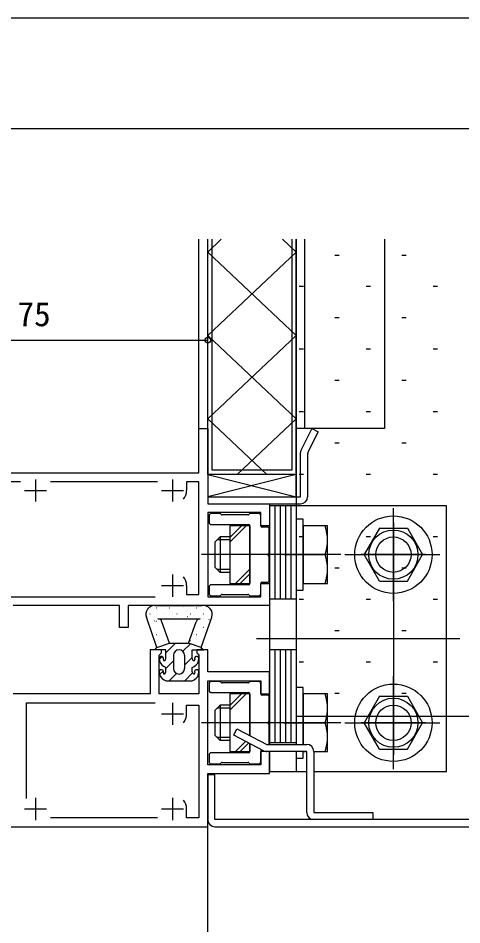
# Model space of a CAD drawing. Units: millimetres, scale not verified. Extents: x -960 to 961, y -419 to 416.
# Drawn here: x -477.3 to -376.9, y 176.4 to 381.4 of the extents above; entities that cross this region are included whole.
import ezdxf
from ezdxf.enums import TextEntityAlignment as Align

# ---------------------------------------------------------------- set-up
doc = ezdxf.new("R2010")
doc.units = ezdxf.units.MM
doc.header["$LTSCALE"] = 2
for name, color, linetype in [('0-2_YKK_11', 7, 'Continuous'), ('0-3_YKK_11E', 7, 'Continuous'), ('0-4_YKK_12', 2, 'Continuous'), ('0-5_YKK_13', 4, 'Continuous'), ('0-7_YKK_D', 6, 'Continuous'), ('0-8_YKK_ZWAK', 7, 'Continuous'), ('0-9_YSS_K', 3, 'Continuous')]:
    doc.layers.add(name, color=color, linetype=linetype)
doc.styles.add('ＭＳ ゴシック', font='')
doc.styles.get('ＭＳ ゴシック').set_extended_font_data('MS Gothic')

msp = doc.modelspace()

# ---------------------------------------------------------------- linework, layer by layer
at = {"layer": '0-2_YKK_11'}
for p, q in [((-473.4, 277.1), (-473.4, 272.1)), ((-442.4, 277.1), (-442.4, 272.1)), ((-445.782, 276.6), (-470.018, 276.6)), ((-475.9, 274.6), (-470.9, 274.6)), ((-444.9, 274.6), (-439.9, 274.6)), ((-442.4, 255.6), (-442.4, 250.6)), ((-444.9, 253.1), (-439.9, 253.1)), ((-442.4, 226.6), (-442.4, 221.6)), ((-444.9, 224.1), (-439.9, 224.1)), ((-473.4, 205.1), (-473.4, 200.1)), ((-442.4, 205.1), (-442.4, 200.1)), ((-475.9, 202.6), (-470.9, 202.6)), ((-444.9, 202.6), (-439.9, 202.6)), ((-445.782, 200.6), (-470.018, 200.6))]:
    msp.add_line(p, q, dxfattribs=at)
for points in [[(-509.4, 278.6), (-436.4, 278.6), (-436.4, 288.6), (-434.4, 288.6), (-434.4, 271.6), (-420.4, 271.6), (-420.4, 266.6), (-422.4, 266.6), (-422.4, 269.6), (-434.4, 269.6), (-434.4, 250.6), (-422.4, 250.6), (-422.4, 253.6), (-420.4, 253.6), (-420.4, 248.6), (-452.4, 248.6), (-452.4, 243.6), (-454.4, 243.6), (-454.4, 248.6), (-478.4, 248.6)], [(-476.782, 276.6), (-489.9, 276.6), (-489.9, 250.6), (-446.323, 250.6)], [(-439.2, 253.1), (-439.2, 251.1), (-436.4, 251.1), (-436.4, 276.6), (-439.2, 276.6), (-439.2, 274.6)], [(-484.4, 198.6), (-434.4, 198.6), (-434.4, 210.6), (-420.4, 210.6), (-420.4, 215.6), (-422.4, 215.6), (-422.4, 212.6), (-434.4, 212.6), (-434.4, 231.6), (-422.4, 231.6), (-422.4, 228.6), (-420.4, 228.6), (-420.4, 233.6), (-434.4, 233.6), (-434.4, 238.6), (-436.9, 238.6), (-436.9, 237.9), (-436.6, 237.6), (-436.4, 237.4), (-436.4, 228.6), (-445.4, 228.6), (-445.4, 237.4), (-445.2, 237.6), (-444.9, 237.9), (-444.9, 238.6), (-447.4, 238.6), (-447.4, 228.6), (-478.4, 228.6)], [(-475.4, 205), (-475.4, 226.6), (-446.323, 226.6)], [(-439.2, 224.1), (-439.2, 226.1), (-436.4, 226.1), (-436.4, 200.6), (-439.2, 200.6), (-439.2, 202.6)]]:
    msp.add_lwpolyline(points, dxfattribs=at)
for centre, start, end in [((-442.4, 274.6), 321.63348, 359.99999), ((-442.4, 253.1), 0.00001, 38.36652), ((-442.4, 224.1), 321.63348, 359.99999), ((-442.4, 202.6), 0.00001, 38.36652)]:
    msp.add_arc(centre, 3.2, start, end, dxfattribs=at)
at = {"layer": '0-3_YKK_11E'}
for p, q in [((-414.4, 278.6), (-414.4, 331.4)), ((-412.4, 288.6), (-412.4, 331.4))]:
    msp.add_line(p, q, dxfattribs=at)
msp.add_lwpolyline([(-394.4, 331.4), (-394.4, 288.6), (-414.4, 288.6)], dxfattribs=at)
at = {"layer": '0-4_YKK_12'}
for p, q in [((-436.4, 288.3), (-436.4, 331.4)), ((-434.4, 288.3), (-434.4, 331.4)), ((-434.4, -27.1), (-434.4, 198.9))]:
    msp.add_line(p, q, dxfattribs=at)
at = {"layer": '0-5_YKK_13'}
for p, q in [((-434.4, 278.2), (-434.4, 331.4)), ((-434.4, 328.521), (-431.347, 331.4)), ((-433.4, 279.2), (-433.4, 331.4)), ((-417.453, 331.4), (-414.4, 328.521)), ((-415.4, 331.4), (-415.4, 279.2)), ((-414.4, 331.4), (-414.4, 278.2)), ((-434.4, 328.521), (-414.4, 309.663)), ((-434.4, 309.663), (-414.4, 328.521)), ((-434.4, 309.663), (-414.4, 290.804)), ((-434.4, 290.804), (-414.4, 309.663)), ((-434.4, 290.804), (-421.033, 278.2)), ((-427.767, 278.2), (-414.4, 290.804)), ((-410.821, 288.6), (-413.222, 283.945)), ((-409.399, 287.867), (-411.622, 283.557)), ((-410.821, 288.6), (-409.4, 287.864)), ((-411.8, 282.823), (-411.8, 273.2)), ((-415.4, 279.2), (-433.4, 279.2)), ((-434.4, 278.2), (-414.4, 273.2)), ((-414.4, 278.2), (-434.4, 273.2)), ((-414.4, 278.2), (-434.4, 278.2)), ((-434.4, 273.2), (-434.4, 271.6)), ((-434.4, 271.6), (-413.4, 271.6)), ((-419.2, 271.1), (-419.2, 250.1)), ((-418, 271.1), (-418, 250.1)), ((-416.8, 271.1), (-416.8, 250.1)), ((-415.6, 271.1), (-415.6, 250.1)), ((-414.4, 271.1), (-414.4, 217.2)), ((-392.401, 249.594), (-392.401, 270.606)), ((-392.401, 249.594), (-392.401, 270.606)), ((-434.1, 268.9), (-434.1, 267.4)), ((-431.724, 269.4), (-433.6, 269.4)), ((-431.388, 269.188), (-431.512, 269.312)), ((-425.324, 269.1), (-431.176, 269.1)), ((-424.988, 269.312), (-425.112, 269.188)), ((-422.9, 269.4), (-424.776, 269.4)), ((-422.4, 266.6), (-422.4, 268.9)), ((-433.6, 266.9), (-425.2, 266.9)), ((-429.4, 262.92), (-425.72, 266.6)), ((-429.4, 263.981), (-426.782, 266.6)), ((-424.9, 266.6), (-424.9, 253.6)), ((-392.402, 267.394), (-392.398, 214.806)), ((-420.8, 266.3), (-422.1, 266.3)), ((-420.5, 260.558), (-420.5, 266)), ((-395.562, 266.1), (-399.026, 260.1)), ((-395.562, 266.1), (-389.24, 266.1)), ((-389.24, 266.1), (-385.776, 260.1)), ((-429.4, 263.42), (-432.28, 263.42)), ((-431.6, 264.1), (-431.6, 256.1)), ((-404.3, 260.1), (-435.8, 260.1)), ((-420.5, 254.2), (-420.5, 259.642)), ((-417.194, 260.1), (-410.006, 260.1)), ((-412.8, 260.1), (-407.863, 260.1)), ((-403.407, 260.1), (-381.901, 260.1)), ((-403.407, 260.1), (-381.901, 260.1)), ((-385.107, 260.1), (-399.695, 260.1)), ((-395.562, 254.1), (-399.026, 260.1)), ((-389.24, 254.1), (-385.776, 260.1)), ((-429.4, 256.78), (-432.28, 256.78)), ((-428.114, 253.6), (-424.9, 256.814)), ((-427.053, 253.6), (-424.9, 255.753)), ((-434.1, 252.8), (-434.1, 251.3)), ((-425.2, 253.3), (-433.6, 253.3)), ((-422.4, 251.3), (-422.4, 253.6)), ((-422.1, 253.9), (-420.8, 253.9)), ((-395.562, 254.1), (-389.24, 254.1)), ((-433.6, 250.8), (-431.724, 250.8)), ((-431.512, 250.888), (-431.388, 251.012)), ((-431.176, 251.1), (-425.324, 251.1)), ((-425.112, 251.012), (-424.988, 250.888)), ((-424.776, 250.8), (-422.9, 250.8)), ((-420.4, 250.1), (-414.4, 250.1)), ((-446.4, 248.6), (-435.7, 248.6)), ((-446.066, 248.059), (-446.016, 248.059)), ((-443.026, 248.059), (-442.976, 248.059)), ((-439.986, 248.059), (-439.936, 248.059)), ((-436.946, 248.059), (-436.896, 248.059)), ((-436.452, 248.107), (-436.443, 248.11)), ((-447.491, 246.684), (-447.441, 246.684)), ((-445.705, 247.671), (-445.695, 247.675)), ((-444.451, 246.684), (-444.401, 246.684)), ((-441.986, 246.147), (-441.976, 246.151)), ((-441.411, 246.684), (-441.361, 246.684)), ((-439.195, 247.135), (-439.186, 247.139)), ((-438.971, 246.096), (-438.888, 246.152)), ((-438.371, 246.684), (-438.321, 246.684)), ((-435.331, 246.684), (-435.281, 246.684)), ((-445.9, 239.1), (-448.288, 245.941)), ((-446.463, 245.055), (-446.38, 245.111)), ((-446.066, 245.069), (-446.016, 245.069)), ((-445.702, 245.6), (-436.103, 245.6)), ((-445.106, 245.042), (-445.096, 245.046)), ((-443.072, 240.1), (-444.758, 244.93)), ((-438.728, 240.1), (-437.047, 244.929)), ((-436.946, 245.069), (-436.896, 245.069)), ((-435.9, 239.1), (-433.511, 245.962)), ((-435.476, 245.611), (-435.467, 245.615)), ((-434.169, 245.357), (-434.085, 245.413)), ((-433.906, 245.069), (-433.856, 245.069)), ((-447.491, 243.694), (-447.441, 243.694)), ((-446.066, 242.079), (-446.016, 242.079)), ((-444.451, 243.694), (-444.401, 243.694)), ((-444.13, 242.547), (-444.12, 242.55)), ((-437.62, 242.011), (-437.611, 242.014)), ((-436.946, 242.079), (-436.896, 242.079)), ((-435.331, 243.694), (-435.281, 243.694)), ((-434.83, 242.999), (-434.821, 243.002)), ((-445.9, 239.1), (-443.072, 240.1)), ((-444.451, 240.704), (-444.401, 240.704)), ((-443.9, 237.909), (-441.709, 240.1)), ((-443.072, 240.1), (-438.728, 240.1)), ((-440.028, 238.245), (-438.318, 239.955)), ((-435.9, 239.1), (-438.728, 240.1)), ((-438.371, 240.704), (-438.321, 240.704)), ((-377.4, 241.1), (-423.4, 241.1)), ((-446.4, 238.6), (-445.9, 239.1)), ((-443.9, 238.6), (-446.4, 238.6)), ((-443.9, 236.6), (-443.9, 238.6)), ((-437.9, 238.6), (-435.4, 238.6)), ((-437.9, 236.6), (-437.9, 238.6)), ((-436.138, 238.6), (-435.769, 238.969)), ((-435.4, 238.6), (-435.9, 239.1)), ((-414.4, 238.61), (-420.4, 238.61)), ((-419.2, 238.61), (-419.2, 217.6)), ((-418, 238.61), (-418, 217.6)), ((-416.8, 238.61), (-416.8, 217.6)), ((-415.6, 238.61), (-415.6, 217.6)), ((-445.392, 236.417), (-444.736, 237.072)), ((-443.9, 234.373), (-442.15, 236.123)), ((-442.15, 237.35), (-442.15, 234.35)), ((-439.65, 237.35), (-439.65, 234.35)), ((-439.65, 235.088), (-437.9, 236.838)), ((-445.299, 232.974), (-444.452, 233.821)), ((-443.9, 234.6), (-444.341, 234.835)), ((-443.9, 233.6), (-443.9, 234.6)), ((-437.9, 234.6), (-437.459, 234.835)), ((-437.9, 233.6), (-437.9, 234.6)), ((-437.293, 233.909), (-437.209, 233.993)), ((-443.9, 231.6), (-444.341, 231.835)), ((-443.138, 231.6), (-441.49, 233.248)), ((-439.602, 231.6), (-437.84, 233.362)), ((-437.9, 231.6), (-437.459, 231.835)), ((-392.4, 211.594), (-392.4, 232.606)), ((-392.398, 211.594), (-392.398, 232.606)), ((-392.398, 211.594), (-392.398, 232.606)), ((-443.9, 231.6), (-437.9, 231.6)), ((-434.1, 230.9), (-434.1, 229.4)), ((-431.724, 231.4), (-433.6, 231.4)), ((-431.388, 231.188), (-431.512, 231.312)), ((-425.324, 231.1), (-431.176, 231.1)), ((-424.988, 231.312), (-425.112, 231.188)), ((-422.9, 231.4), (-424.776, 231.4)), ((-422.4, 228.6), (-422.4, 230.9)), ((-433.6, 228.9), (-425.2, 228.9)), ((-429.4, 224.92), (-425.72, 228.6)), ((-429.4, 225.981), (-426.782, 228.6)), ((-424.9, 228.6), (-424.9, 219.202)), ((-420.8, 228.3), (-422.1, 228.3)), ((-420.5, 222.558), (-420.5, 228)), ((-412.8, 228.6), (-412.8, 217.2)), ((-395.56, 228.1), (-399.024, 222.1)), ((-395.56, 228.1), (-389.238, 228.1)), ((-389.238, 228.1), (-385.774, 222.1)), ((-431.6, 226.1), (-431.6, 218.1)), ((-429.4, 225.42), (-432.28, 225.42)), ((-404.3, 222.1), (-435.8, 222.1)), ((-420.5, 217.2), (-420.5, 221.642)), ((-417.194, 222.1), (-410.006, 222.1)), ((-412.8, 222.1), (-407.863, 222.1)), ((-403.404, 222.1), (-381.898, 222.1)), ((-403.404, 222.1), (-381.898, 222.1)), ((-402.904, 222.1), (-381.898, 222.1)), ((-385.105, 222.1), (-399.693, 222.1)), ((-395.56, 216.1), (-399.024, 222.1)), ((-389.238, 216.1), (-385.774, 222.1)), ((-429.4, 218.78), (-432.28, 218.78)), ((-428.114, 215.6), (-425.832, 217.882)), ((-427.053, 215.6), (-425.132, 217.521)), ((-424.9, 217.401), (-424.9, 215.6)), ((-420.4, 217.6), (-414.4, 217.6)), ((-425.2, 215.3), (-433.6, 215.3)), ((-422.4, 213.3), (-422.4, 215.6)), ((-422.1, 215.9), (-421.993, 215.9)), ((-421.023, 217.2), (-412.018, 217.2)), ((-420.968, 215.6), (-421.023, 215.6)), ((-414.4, 215.6), (-414.4, 211.1)), ((-412.8, 215.6), (-412.018, 215.6)), ((-395.56, 216.1), (-389.238, 216.1)), ((-434.1, 214.8), (-434.1, 213.3)), ((-433.6, 212.8), (-431.724, 212.8)), ((-431.512, 212.888), (-431.388, 213.012)), ((-431.176, 213.1), (-425.324, 213.1)), ((-425.112, 213.012), (-424.988, 212.888)), ((-424.776, 212.8), (-422.9, 212.8)), ((-434.4, 210.3), (-434.4, 200.2)), ((-432.8, 210.3), (-434.4, 210.3)), ((-410.418, 211.1), (-380.4, 211.1)), ((-432.8, 198.6), (-264.401, 198.6))]:
    msp.add_line(p, q, dxfattribs=at)
for points in [[(-434.4, 273.2), (-413.4, 273.2), (-413.4, 283.212)], [(-380.4, 211.1), (-380.4, 271.1), (-420.4, 271.1), (-420.4, 217.2)], [(-429.4, 264.1), (-431.6, 264.1), (-432.8, 262.9), (-432.8, 257.3)], [(-429.4, 256.1), (-431.6, 256.1), (-432.8, 257.3)], [(-412.8, 217.2), (-412.8, 230.1), (-414.4, 230.1), (-414.4, 217.2)], [(-424.9, 219.202), (-424.9, 228.6), (-429.4, 228.6), (-429.4, 215.6), (-424.9, 215.6), (-424.9, 217.401)], [(-410.418, 215.6), (-407.3, 215.6), (-407.3, 228.6), (-412.8, 228.6)], [(-429.4, 226.1), (-431.6, 226.1), (-432.8, 224.9), (-432.8, 219.3)], [(-421.757, 215.778), (-428.522, 219.271), (-427.792, 220.695), (-421.023, 217.2)], [(-429.4, 218.1), (-431.6, 218.1), (-432.8, 219.3)], [(-412.018, 201.8), (-412.018, 215.6), (-421.023, 215.6)], [(-420.4, 215.6), (-420.4, 211.1), (-412.018, 211.1)], [(-414.4, 215.6), (-414.4, 214.1), (-412.8, 214.1), (-412.8, 215.6)], [(-410.418, 215.6), (-410.418, 201.8), (-397.018, 201.8), (-397.018, 200.2), (-410.418, 200.2)], [(-264.401, 200.2), (-432.8, 200.2), (-432.8, 210.3)]]:
    msp.add_lwpolyline(points, dxfattribs=at)
for points in [[(-434.4, 273.2), (-414.4, 273.2), (-414.4, 278.2), (-434.4, 278.2)], [(-424.9, 253.6), (-424.9, 266.6), (-429.4, 266.6), (-429.4, 253.6)], [(-414.4, 252.1), (-412.8, 252.1), (-412.8, 268.1), (-414.4, 268.1)], [(-412.8, 266.6), (-412.8, 253.6), (-407.3, 253.6), (-407.3, 266.6)]]:
    msp.add_lwpolyline(points, close=True, dxfattribs=at)
for centre, radius in [((-392.401, 260.1), 8.75), ((-392.401, 260.1), 5.56), ((-392.401, 260.1), 4), ((-392.399, 222.1), 8.75), ((-392.399, 222.1), 5.56), ((-392.399, 222.1), 4)]:
    msp.add_circle(centre, radius, dxfattribs=at)
for centre, radius, start, end in [((-411.8, 283.212), 1.6, 152.7142, 180), ((-410.2, 282.823), 1.6, 152.7142, 180), ((-413.4, 273.2), 1.6, 270, 0), ((-433.6, 268.9), 0.5, 90, 180), ((-431.724, 269.1), 0.3, 45, 90), ((-431.176, 269.4), 0.3, 225, 270), ((-425.324, 269.4), 0.3, 270, 315), ((-424.776, 269.1), 0.3, 90, 135), ((-422.9, 268.9), 0.5, 0, 90), ((-433.6, 267.4), 0.5, 180, 270), ((-425.2, 266.6), 0.3, 0, 90), ((-422.1, 266.6), 0.3, 180, 270), ((-416.963, 263.35), 9.663, 340.34714, 19.65286), ((-420.8, 266), 0.3, 0, 90), ((-420.5, 260.1), 0.3, 113.57818, 246.42182), ((-420.7, 260.558), 0.2, 293.57818, 0), ((-420.7, 259.642), 0.2, 0, 66.42182), ((-416.963, 256.85), 9.663, 340.34714, 19.65286), ((-420.8, 254.2), 0.3, 270, 0), ((-433.6, 252.8), 0.5, 90, 180), ((-425.2, 253.6), 0.3, 270, 0), ((-422.1, 253.6), 0.3, 90, 180), ((-433.6, 251.3), 0.5, 180, 270), ((-431.724, 251.1), 0.3, 270, 315), ((-431.176, 250.8), 0.3, 90, 135), ((-425.324, 250.8), 0.3, 45, 90), ((-424.776, 251.1), 0.3, 225, 270), ((-422.9, 251.3), 0.5, 270, 0), ((-446.4, 246.6), 2, 90, 199.24498), ((-435.7, 248.9), 0.3, 270, 277.49472), ((-435.4, 246.62), 2, 340.8061, 97.49472), ((-445.702, 244.6), 1, 19.24498, 90), ((-436.103, 244.6), 1, 90, 160.8061), ((-440.9, 237.35), 1.25, 0, 180), ((-444.9, 236.6), 0.5, 338.21321, 180), ((-443.4, 236.6), 2, 180, 241.92751), ((-444.25, 236.34), 0.2, 158.21321, 300), ((-444.4, 236.6), 0.5, 300, 0), ((-437.4, 236.6), 0.5, 180, 240), ((-437.55, 236.34), 0.2, 240, 21.78679), ((-438.4, 236.6), 2, 298.07249, 0), ((-436.9, 236.6), 0.5, 0, 201.78679), ((-444.9, 233.6), 0.5, 338.21321, 180), ((-440.9, 234.35), 1.25, 180, 0), ((-436.9, 233.6), 0.5, 0, 201.78679), ((-443.4, 233.6), 2, 180, 241.92751), ((-444.25, 233.34), 0.2, 158.21321, 300), ((-444.4, 233.6), 0.5, 300, 0), ((-437.4, 233.6), 0.5, 180, 240), ((-437.55, 233.34), 0.2, 240, 21.78679), ((-438.4, 233.6), 2, 298.07249, 0), ((-433.6, 230.9), 0.5, 90, 180), ((-431.724, 231.1), 0.3, 45, 90), ((-431.176, 231.4), 0.3, 225, 270), ((-425.324, 231.4), 0.3, 270, 315), ((-424.776, 231.1), 0.3, 90, 135), ((-422.9, 230.9), 0.5, 0, 90), ((-433.6, 229.4), 0.5, 180, 270), ((-425.2, 228.6), 0.3, 0, 90), ((-422.1, 228.6), 0.3, 180, 270), ((-420.8, 228), 0.3, 0, 90), ((-416.963, 225.35), 9.663, 340.34714, 19.65286), ((-420.5, 222.1), 0.3, 113.57818, 246.42182), ((-420.7, 222.558), 0.2, 293.57818, 0), ((-420.7, 221.642), 0.2, 0, 66.42182), ((-416.963, 218.85), 9.663, 340.34714, 19.65286), ((-433.6, 214.8), 0.5, 90, 180), ((-425.2, 215.6), 0.3, 270, 0), ((-422.1, 215.6), 0.3, 90, 180), ((-421.023, 217.2), 1.6, 242.69357, 270), ((-412.018, 215.6), 1.6, 0, 90), ((-433.6, 213.3), 0.5, 180, 270), ((-422.9, 213.3), 0.5, 270, 0), ((-431.724, 213.1), 0.3, 270, 315), ((-431.176, 212.8), 0.3, 90, 135), ((-425.324, 212.8), 0.3, 45, 90), ((-424.776, 213.1), 0.3, 225, 270), ((-410.418, 201.8), 1.6, 180, 270), ((-432.8, 200.2), 1.6, 180, 270)]:
    msp.add_arc(centre, radius, start, end, dxfattribs=at)
at = {"layer": '0-7_YKK_D'}
for p, q in [((-434.4, 299.6), (-434.4, 309.6)), ((-509.4, 308.6), (-434.4, 308.6))]:
    msp.add_line(p, q, dxfattribs=at)
msp.add_circle((-434.4, 308.6), 0.637, dxfattribs=at)
at = {"layer": '0-8_YKK_ZWAK'}
for p, q in [((960.6, 381.4), (-959.4, 381.4)), ((960.6, 356.4), (-959.4, 356.4))]:
    msp.add_line(p, q, dxfattribs=at)
at = {"layer": '0-9_YSS_K'}
for p, q in [((-414.4, 331.4), (-414.4, 223.6)), ((-405.656, 327.842), (-404.656, 327.842)), ((-390.506, 327.842), (-389.506, 327.842)), ((-413.731, 320.767), (-412.731, 320.767)), ((-398.581, 320.767), (-397.581, 320.767)), ((-383.431, 320.767), (-382.431, 320.767)), ((-405.656, 313.692), (-404.656, 313.692)), ((-390.506, 313.692), (-389.506, 313.692)), ((-413.731, 306.617), (-412.731, 306.617)), ((-398.581, 306.617), (-397.581, 306.617)), ((-383.431, 306.617), (-382.431, 306.617)), ((-405.656, 299.542), (-404.656, 299.542)), ((-390.506, 299.542), (-389.506, 299.542)), ((-413.731, 292.467), (-412.731, 292.467)), ((-398.581, 292.467), (-397.581, 292.467)), ((-383.431, 292.467), (-382.431, 292.467)), ((-405.656, 285.392), (-404.656, 285.392)), ((-390.506, 285.392), (-389.506, 285.392)), ((-413.731, 278.317), (-412.731, 278.317)), ((-398.581, 278.317), (-397.581, 278.317)), ((-383.431, 278.317), (-382.431, 278.317)), ((-405.656, 271.242), (-404.656, 271.242)), ((-390.506, 271.242), (-389.506, 271.242)), ((-413.731, 264.167), (-412.731, 264.167)), ((-398.581, 264.167), (-397.581, 264.167)), ((-383.431, 264.167), (-382.431, 264.167)), ((-405.656, 257.092), (-404.656, 257.092)), ((-390.506, 257.092), (-389.506, 257.092)), ((-413.731, 250.017), (-412.731, 250.017)), ((-398.581, 250.017), (-397.581, 250.017)), ((-383.431, 250.017), (-382.431, 250.017)), ((-405.656, 242.942), (-404.656, 242.942)), ((-390.506, 242.942), (-389.506, 242.942)), ((-413.731, 235.867), (-412.731, 235.867)), ((-398.581, 235.867), (-397.581, 235.867)), ((-383.431, 235.867), (-382.431, 235.867)), ((-405.656, 228.792), (-404.656, 228.792)), ((-390.506, 228.792), (-389.506, 228.792)), ((-414.4, 223.6), (-274.401, 223.6))]:
    msp.add_line(p, q, dxfattribs=at)

# ---------------------------------------------------------------- texts
at = {"layer": '0-7_YKK_D', "style": 'ＭＳ ゴシック'}
msp.add_text('75', height=5.499, dxfattribs=at).set_placement((-477.44, 310.1), align=Align.BOTTOM_LEFT)

doc.saveas('drawing.dxf')
